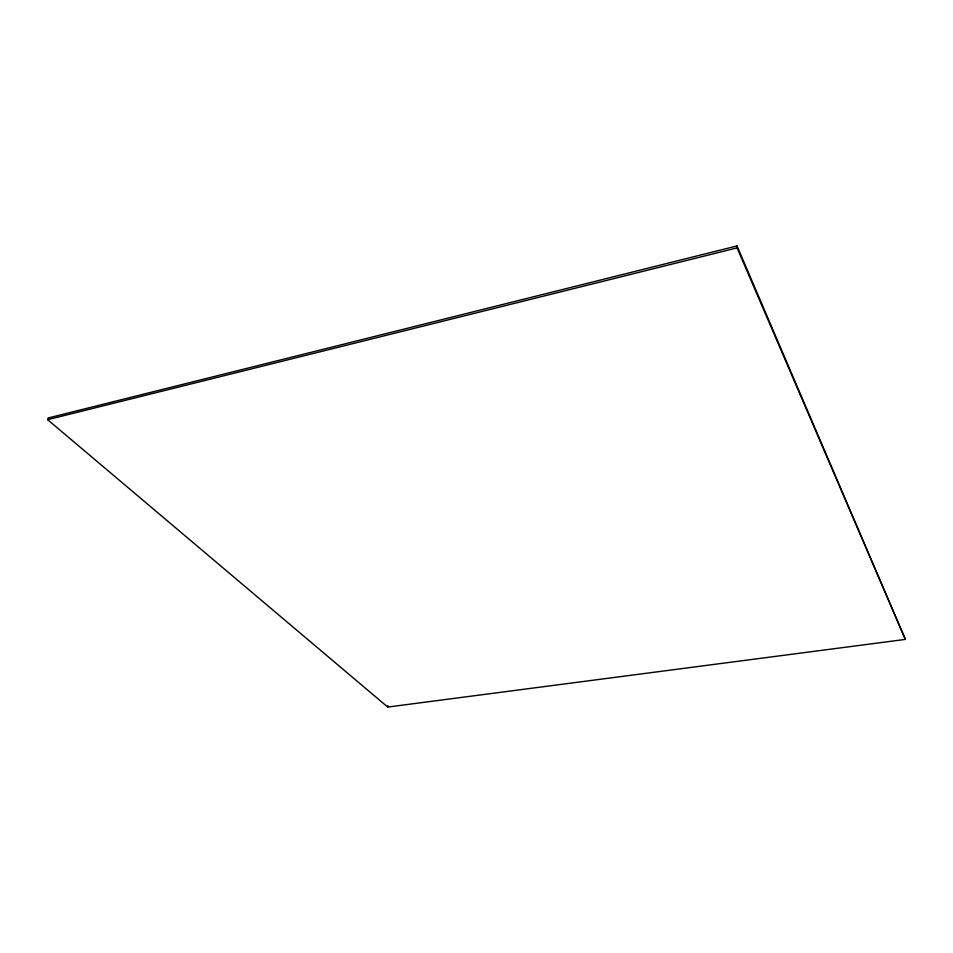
<?xml version="1.0" encoding="UTF-8"?>
<svg xmlns="http://www.w3.org/2000/svg" width="953" height="953" viewBox="0 0 953 953"><rect width="100%" height="100%" fill="white"/><g stroke="black" fill="none" stroke-linecap="round" stroke-linejoin="round"><path stroke-width="1.43" d="M387.74 707.066L47.65 419.689L48.174 417.986L737.038 245.934L905.35 639.403L387.74 707.066L387.907 705.673M47.65 419.689L737.086 247.899L737.038 245.934M737.086 247.899L905.35 639.403"/></g></svg>
